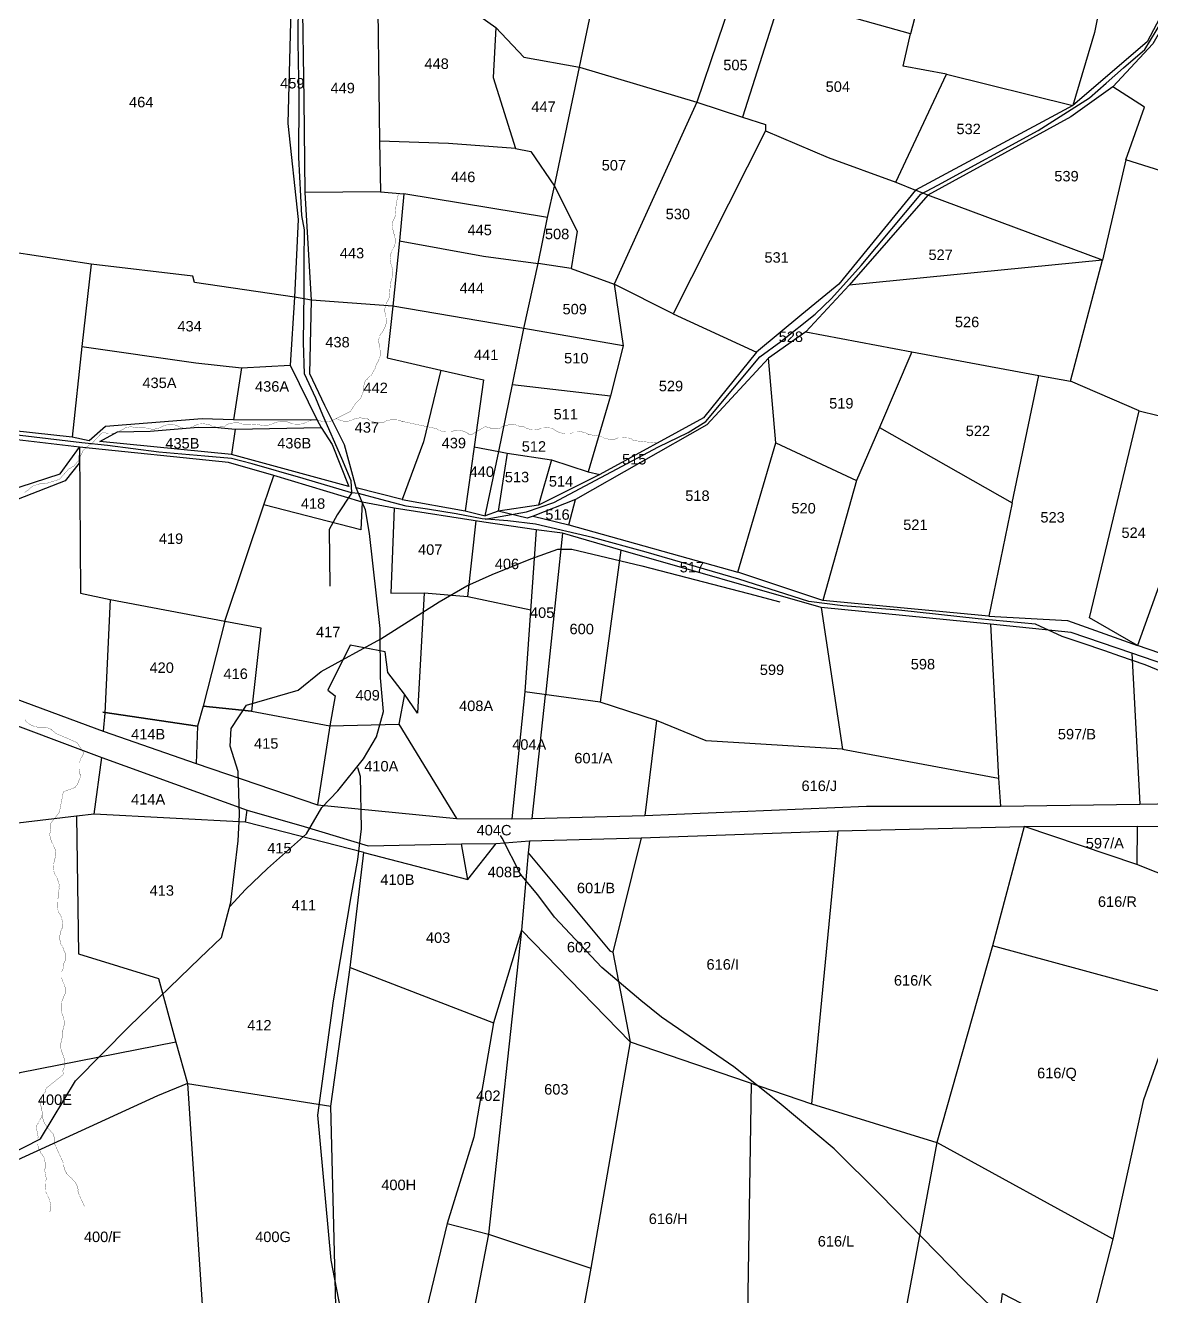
# Model space of a CAD drawing. Header units: inches. Extents: x 617 to 4497, y -923 to 1824.
# Drawn here: x 2661.3 to 3092.5, y 465.8 to 952.4 of the extents above; entities that cross this region are included whole.
import ezdxf
from ezdxf.enums import TextEntityAlignment as Align

# ---------------------------------------------------------------- set-up
doc = ezdxf.new("R2010")
doc.units = ezdxf.units.IN
doc.header["$LTSCALE"] = 15
doc.header["$MEASUREMENT"] = 0
for name, color, linetype in [('PLOT', 7, 'Continuous'), ('PLOT NO', 7, 'Continuous'), ('ROAD', 50, 'Continuous'), ('STREAM', 130, 'SL')]:
    doc.layers.add(name, color=color, linetype=linetype)
doc.styles.get("Standard").update_dxf_attribs({"font": 'arial.ttf'})
doc.linetypes.add('SL', pattern='A,8e-06,[1,streme line,S=0.066667,R=0,X=0,Y=0],-0.839413', length=0.839421)

msp = doc.modelspace()

# ---------------------------------------------------------------- linework, layer by layer
at = {"layer": 'PLOT'}
for points in [[(2924.8, 1096.2), (2923.31, 1030.38), (2916.62, 988.22), (2904.99, 991.53), (2901.21, 988.34), (2900.26, 978.43), (2933.95, 969.07), (2918.43, 922.95), (2886.7, 853.29), (2890.22, 829.69), (2885.28, 810.62), (2876.73, 781.45), (2881.23, 780.53), (2857.8, 768.8), (2842.27, 766.4), (2837.38, 764.7)], [(2805.62, 770.9), (2829.62, 766.51), (2837.38, 764.7), (2842.59, 789.28), (2847.83, 814.98), (2852.14, 836.33), (2857.64, 861.29), (2861.2, 878.82), (2863.92, 890.8), (2873.44, 936.36), (2885.75, 994.93), (2889.53, 1012.01), (2894.05, 1033.45), (2905.41, 1088.84)], [(3091.95, 1072.88), (3090.23, 1049.87), (3079.29, 992.68), (3070.65, 949.71), (3062.3, 921.69), (3002.07, 889.28), (2972.77, 853.29), (2958.57, 841.74), (2941.16, 827.25)], [(3021.16, 1058.31), (3020.78, 1051.67), (3018.48, 1020.65), (3014.06, 1002.8), (3000.18, 949.23), (2974.19, 956.5), (2950.82, 964.28), (2935.88, 917.3), (2944.71, 914.52), (2944.68, 912.02), (2909.32, 841.97), (2886.7, 853.29)], [(2856.59, 1048.14), (2855.9, 1043.04), (2848.14, 1029.58), (2830, 1010.59), (2826.83, 984.37), (2834.38, 956.53), (2841.36, 951.55), (2852.12, 940.18), (2873.44, 936.36)], [(2763.8, 1003.55), (2763.28, 973.23), (2761.85, 914.84), (2765.74, 878.04), (2764.36, 848.4), (2726.07, 853.94), (2725.45, 856.4), (2686.46, 860.95), (2656.28, 865.62), (2624.79, 873.88), (2606.07, 880.85), (2610.69, 915.47), (2621.2, 937.26), (2635.67, 947.05), (2642.35, 962.78), (2657.54, 974.56), (2665.54, 988.73), (2669.04, 1003.71), (2626.62, 1016.63), (2628.17, 1042.83)], [(2770.81, 847.21), (2768.45, 888.49), (2768.09, 923.99), (2767.35, 966.07), (2769.28, 1018.07), (2747.58, 1020.09), (2740.89, 1025.94), (2770.25, 1025.01), (2769.28, 1018.07)], [(2790.54, 1020.86), (2790.58, 1015.7), (2797.44, 1014.89), (2796.03, 978.33), (2796.86, 908.1), (2797.26, 888.7), (2806.23, 887.91), (2804.58, 869.95), (2801.94, 844.91), (2799.83, 825.1), (2820.4, 820.38), (2813.72, 792.93), (2805.62, 770.9), (2787.95, 775.37)], [(3014.06, 1002.8), (3079.29, 992.68), (3088.48, 991.41), (3113.32, 984.11), (3102.7, 968.66), (3090.76, 946.08), (3062.3, 921.69)], [(3116.81, 983.21), (3106.23, 968.55), (3093.02, 945.35), (3077.68, 928.89), (3061.54, 917.39), (3006.84, 887.46), (3002.07, 889.28)], [(2841.36, 951.55), (2840.39, 932.51), (2848.94, 905.24), (2823.25, 907.25), (2796.86, 908.1)], [(2994.61, 892.39), (3013.99, 933.7), (2997.34, 936.76), (3000.18, 949.23)], [(2873.44, 936.36), (2918.43, 922.95)], [(3013.99, 933.7), (3062.3, 921.69)], [(3151.88, 931.24), (3147.35, 911.99), (3141.11, 882.56), (3082.61, 900.99), (3089.71, 921.07), (3077.68, 928.89)], [(2918.43, 922.95), (2935.88, 917.3)], [(2944.68, 912.02), (2968.68, 901.85), (2994.61, 892.39), (3002.07, 889.28)], [(2848.94, 905.24), (2854.87, 904.15), (2863.92, 890.8)], [(3082.61, 900.99), (3073.65, 862.53), (3006.84, 887.46)], [(2863.92, 890.8), (2872.5, 873.6), (2870.32, 859.35), (2857.64, 861.29)], [(2797.26, 888.7), (2768.45, 888.49)], [(2861.2, 878.82), (2806.23, 887.91)], [(3006.84, 887.46), (2976.71, 852.96), (2960.07, 835.04), (2945.86, 825.07), (2922.18, 799.45), (2871.97, 770.89), (2855.71, 764.52), (2853.46, 763.79), (2842.27, 766.4)], [(2804.58, 869.95), (2836.68, 864.03), (2857.64, 861.29)], [(2960.07, 835.04), (3000.74, 827.47), (3049.35, 818.43), (3061.45, 816.21), (3073.65, 862.53)], [(3073.65, 862.53), (2976.71, 852.96)], [(2764.36, 848.4), (2762.65, 822.39), (2773.04, 801.32), (2741.02, 801.35), (2728.98, 801.81), (2691.98, 798.86), (2685.76, 793.43), (2679.17, 794.74), (2648.67, 798.07), (2608.5, 807.18), (2577.83, 814.25), (2562.33, 820.39), (2549.96, 824.99), (2528.91, 840.64), (2497.17, 850.69), (2455.85, 857.75)], [(2686.46, 860.95), (2682.89, 829.53), (2679.17, 794.74)], [(2870.32, 859.35), (2886.7, 853.29)], [(2682, 790.95), (2681.84, 784.87), (2676.52, 778.01), (2585.86, 742.69), (2547, 750.61), (2517.54, 782.23), (2503.13, 797.97), (2483.13, 817.27), (2445.25, 855.73), (2451.79, 854.53)], [(2682, 790.95), (2644.99, 795.26), (2607.39, 803.09), (2576.09, 809.57), (2552.73, 819.13), (2527.17, 836.26), (2495.02, 847.68), (2451.79, 854.53), (2490.04, 816.28), (2521.13, 785.26), (2551.25, 752.75), (2587.17, 746.05), (2630.23, 765.06), (2638.42, 769), (2674.57, 780.77), (2682, 790.95)], [(2790.3, 769.87), (2787.95, 775.37), (2783.49, 791.81), (2775.91, 806.95), (2770.15, 819.06), (2770.81, 847.21), (2764.36, 848.4)], [(2852.14, 836.33), (2801.94, 844.91), (2770.81, 847.21)], [(2909.32, 841.97), (2941.16, 827.25), (2920.91, 802.13), (2881.23, 780.53)], [(2890.22, 829.69), (2852.14, 836.33)], [(2682.89, 829.53), (2726.57, 823.18), (2744.05, 821.37), (2762.65, 822.39)], [(3000.74, 827.47), (2988.29, 798.5), (2979.56, 778.24), (2966.67, 732.23), (2934.12, 743.1)], [(2869.35, 761.15), (2934.12, 743.1), (2948.63, 792.59), (2945.86, 825.07)], [(2744.05, 821.37), (2741.02, 801.35)], [(2820.4, 820.38), (2836.66, 816.69), (2833.18, 791.09), (2829.62, 766.51)], [(2988.29, 798.5), (3039.15, 769.61), (3049.35, 818.43)], [(2847.83, 814.98), (2885.28, 810.62)], [(3030.18, 726.2), (3060.34, 724.58), (3087.06, 715), (3068.66, 725.57), (3087.69, 804.83), (3061.45, 816.21)], [(3087.69, 804.83), (3116.86, 797.75), (3087.06, 715)], [(2384.3, 798.1), (2449.69, 771.41), (2513.77, 747.8), (2691.11, 682.24), (2726.68, 669.8), (2773.18, 654.01), (2826.36, 648.76), (2847.6, 648.69), (2855.36, 648.85), (2898.47, 649.99), (2983.34, 653.48), (3034.64, 653.48), (3087.94, 654.24), (3148.78, 655.48), (3166.65, 655.3), (3176.36, 654.93), (3214.91, 654.12), (3233.83, 645.75)], [(2773.04, 801.32), (2774.49, 798.48), (2778.77, 791.92), (2785.2, 775.87), (2740.28, 788.14), (2689.78, 793.16), (2696.57, 796.76), (2709.03, 797.11), (2727.5, 798.58), (2734.94, 798.41), (2741.67, 797.88), (2740.28, 788.14)], [(2741.67, 797.88), (2774.49, 798.48)], [(3116.86, 797.75), (3108.27, 707.74), (3087.06, 715)], [(2856.9, 759.35), (2836.77, 762.19), (2802.48, 767.58), (2790.3, 769.87), (2756.44, 780.04), (2739.02, 785.09), (2682, 790.95), (2682.36, 735.1), (2693.77, 732.62), (2691.74, 689.11), (2691.11, 682.24)], [(2833.18, 791.09), (2842.59, 789.28)], [(2845.72, 788.63), (2842.27, 766.4)], [(2842.59, 789.28), (2845.72, 788.63), (2862.73, 786.04), (2876.73, 781.45)], [(2948.63, 792.59), (2979.56, 778.24)], [(2395.88, 784.64), (2444.3, 763.79), (2511.31, 739.38), (2690.58, 672.15), (2746.19, 651.98), (2768.1, 645.72), (2792.49, 638.34), (2828.3, 639.14), (2841.61, 639.2), (2854.37, 640.28), (2897.08, 641.44), (2972.39, 644.12), (3043.65, 645.75), (3087.01, 645.82), (3148.38, 645.4), (3167.29, 645.35), (3233.83, 645.75), (3277.98, 625.42)], [(2862.73, 786.04), (2857.8, 768.8)], [(2693.77, 732.62), (2737.71, 724.28), (2752.65, 768.82), (2756.44, 780.04)], [(2790.3, 769.87), (2789.69, 759.32), (2752.65, 768.82)], [(2855.71, 764.52), (2869.35, 761.15), (2871.97, 770.89)], [(3039.15, 769.61), (3030.18, 726.2), (2966.67, 732.23)], [(2802.48, 767.58), (2801.18, 735.03), (2814, 735.16), (2830.69, 733.8), (2854.8, 728.64)], [(2830.69, 733.8), (2833.83, 762.7)], [(2867, 758.02), (2856.9, 759.35), (2852.48, 697.34)], [(2889.28, 751.54), (2867, 758.02), (2860.48, 696.05)], [(2965.96, 729.61), (2889.28, 751.54), (2881.41, 693.27)], [(2814, 735.16), (2811.47, 689.08), (2806.43, 696.36), (2804.31, 684.94)], [(3030.82, 723.15), (2965.96, 729.61), (2974.16, 675.31), (3033.93, 664.22)], [(2737.71, 724.28), (2729.35, 691.76), (2727.14, 684.16), (2690.95, 689.55)], [(2737.71, 724.28), (2751.47, 721.78), (2747.93, 689.87), (2729.35, 691.76)], [(3150.27, 684.11), (3106.49, 704.75), (3084.95, 712.15), (3061.64, 719.96), (3030.82, 723.15), (3033.93, 664.22), (3034.64, 653.48)], [(2806.43, 696.36), (2800.03, 704.71), (2799.01, 712.59), (2785.59, 715.15), (2777.08, 697.98), (2779.86, 695.75), (2777.85, 684.22)], [(3084.95, 712.15), (3087.94, 654.24)], [(2974.16, 675.31), (2921.96, 678.58), (2902.99, 686.25), (2881.41, 693.27), (2852.48, 697.34), (2847.6, 648.69)], [(2855.36, 648.85), (2860.48, 696.05)], [(2729.35, 691.76), (2747.93, 689.87), (2777.85, 684.22), (2773.18, 654.01)], [(2687.59, 650.4), (2680.9, 649.66), (2619.77, 642.43), (2568.99, 643.15), (2486.23, 661.88), (2448.04, 690.15)], [(2690.95, 689.55), (2727.14, 684.16), (2726.68, 669.8)], [(2902.99, 686.25), (2898.47, 649.99)], [(2777.85, 684.22), (2804.31, 684.94), (2826.36, 648.76)], [(2745.53, 647.38), (2687.59, 650.4), (2690.58, 672.15)], [(2680.9, 649.66), (2681.62, 597.04), (2712.21, 587.56), (2718.86, 563.24), (2723.34, 547.42), (2711.88, 542.58), (2637.96, 508.77)], [(2790.91, 635.74), (2745.53, 647.38), (2746.19, 651.98)], [(2972.39, 644.12), (2962.23, 539.6), (3010.26, 524.82)], [(3043.65, 645.75), (3031.63, 600), (3010.26, 524.82), (2991.1, 421.76), (3027.62, 407.19), (3035.36, 467.02), (3053.41, 457.67), (3068.21, 450.5), (3077.74, 487.83), (3010.26, 524.82)], [(3144.78, 608.15), (3135.59, 611.87), (3116.41, 619.44), (3086.86, 631.17), (3043.65, 645.75)], [(3087.01, 645.82), (3086.86, 631.17)], [(2803, 411.67), (2781.15, 421.7), (2778.31, 538.69), (2785.6, 591.72), (2790.91, 635.74), (2830.75, 625.45), (2828.3, 639.14)], [(2830.75, 625.45), (2841.61, 639.2)], [(2854.37, 640.28), (2853.82, 635.69), (2885.06, 598.17), (2886.17, 597.62)], [(2897.08, 641.44), (2886.17, 597.62), (2892.8, 563.27), (2962.23, 539.6)], [(2853.82, 635.69), (2851.24, 606.01), (2892.8, 563.27)], [(2851.24, 606.01), (2840.51, 570.64), (2832.95, 526.87), (2822.8, 493.8), (2838.67, 489.67)], [(2851.24, 606.01), (2838.67, 489.67), (2877.74, 476.63)], [(3077.74, 487.83), (3089.49, 541.2), (3103.37, 580.5), (3031.63, 600)], [(2785.6, 591.72), (2840.51, 570.64)], [(2718.86, 563.24), (2659.23, 551.48), (2625.11, 533.64)], [(2892.8, 563.27), (2877.74, 476.63), (2875.14, 462.04), (2863.86, 399.3), (2870.66, 389.84), (2864.24, 367.36), (2941.91, 358.05), (3019.49, 351.68)], [(2723.34, 547.42), (2731.17, 430.01), (2673.58, 439.48)], [(2723.34, 547.42), (2778.31, 538.69)], [(2875.14, 462.04), (2937.71, 442.94), (2939.27, 547.46)], [(2822.8, 493.8), (2803, 411.67), (2822.82, 407.53)], [(2838.67, 489.67), (2822.82, 407.53), (2815.35, 373.05)]]:
    msp.add_lwpolyline(points, dxfattribs=at)
at = {"layer": 'ROAD'}
for points in [[(2786.32, 773.54), (2786.04, 778.12), (2782.51, 786.59), (2775.22, 803.24), (2772.48, 809.71), (2768.21, 819.04), (2767.75, 831), (2767.98, 850.16), (2768.06, 861.89), (2768.21, 874.2), (2767.14, 879.61), (2766, 901.85), (2766.15, 924.61), (2765.7, 946.16), (2766, 979.87)], [(2837.4, 763.44), (2853.2, 766.16), (2863.58, 769.74), (2903.75, 791.07), (2915.08, 796.6), (2921.78, 800.76), (2942.56, 825.46), (2950.53, 831.43), (2963.7, 841.88), (2969.95, 847.85), (2981.28, 860.44), (3004.13, 887.75), (3010.65, 891.28), (3049.01, 912.15), (3068.77, 924.62), (3075.04, 930.31), (3081.76, 936.12), (3089.85, 943.17), (3100.79, 961.05)], [(3120.65, 695.01), (3090.02, 707.56), (3080.34, 710.98), (3074.6, 713.04), (3065.86, 715.86), (3058.31, 718.52), (3048.03, 723.14), (3026.09, 725.26), (2995.71, 728.49), (2974.24, 730.23), (2961.28, 731.84), (2934.52, 740.47), (2898.99, 750.73), (2878.49, 756.4), (2856.64, 761.47), (2846.05, 762.74), (2836.19, 763.51), (2826.28, 765.46), (2815.27, 767.24), (2807.14, 768.42), (2797.4, 770.96), (2788.89, 773.27), (2786.14, 773.45), (2767.62, 778.99), (2748.12, 784.52), (2740.21, 786.61), (2730.05, 787.5), (2712.36, 789.07), (2692.73, 791.52), (2682.89, 792.57), (2651.75, 796.35)], [(2739.63, 615.17), (2745.54, 621.67), (2753.98, 629.68), (2768.93, 642.95), (2774.75, 652.98), (2780.99, 659.39), (2790.8, 671.58), (2795.77, 680.01), (2798.39, 689.79), (2797.31, 702.6), (2797.18, 721.48), (2792.99, 757.84), (2791.51, 767), (2790.26, 769.94)], [(2786.21, 773.38), (2780.7, 765.06), (2777.62, 759.49), (2777.81, 737.77)], [(2642.26, 513.53), (2667.14, 526.19), (2680.48, 548.34), (2701.07, 569.13), (2728.04, 595.28), (2736.4, 603.19), (2740.02, 616.75), (2742.74, 640.26), (2743.29, 650.21), (2742.77, 666.73), (2739.71, 676.51), (2740.15, 683.24), (2746, 692.23), (2765.78, 697.87), (2774.52, 705.03), (2797.39, 717.62), (2819.72, 731.71), (2830.28, 737.9), (2840.06, 742.16), (2854.88, 748.16), (2865.18, 751.95), (2870.55, 751.95), (2897.27, 745.5), (2938.13, 734.9), (2950.16, 731.74)], [(2788.5, 668.3), (2789.49, 665), (2789.82, 644.82), (2788.42, 633.16), (2785.94, 618.91), (2779.18, 578.98), (2773.15, 535.28), (2778.21, 479.76), (2786.86, 435.45)], [(3117.7, 386.02), (3115.72, 388.61), (3098.04, 407.48), (3080.2, 425.91), (3071.75, 436.41), (3060.62, 444.96), (3031.15, 461.91), (3020.77, 471.96), (2988.62, 504.9), (2970.98, 522.36), (2949.85, 539.91), (2932.55, 553.75), (2904.85, 572.69), (2896.94, 579.11), (2882.06, 591.71), (2863.93, 610.98), (2857.5, 619.54), (2850.9, 627.45), (2843.85, 641.31), (2843.25, 642.26)]]:
    msp.add_lwpolyline(points, dxfattribs=at)
at = {"layer": 'STREAM', "color": 4, "lineweight": 0, "const_width": 0.1}
for points in [[(2660.98, 773.58), (2661.85, 774.24), (2662.07, 774.46), (2662.29, 774.46), (2662.94, 775.11), (2663.82, 775.77), (2664.04, 775.99), (2664.69, 776.21), (2666, 776.64), (2666.22, 776.64), (2666.66, 776.86), (2667.54, 776.86), (2667.97, 776.86), (2668.19, 776.86), (2668.63, 776.86), (2674.31, 778.61), (2678.03, 782.76), (2678.68, 782.98), (2679.56, 783.64), (2679.78, 783.64), (2680.21, 784.08), (2681.09, 785.17), (2681.31, 785.39), (2681.53, 785.61), (2681.96, 786.48), (2682.18, 786.92), (2682.18, 787.14), (2682.62, 788.01), (2683.06, 788.88), (2683.06, 789.1), (2683.49, 789.76), (2684.37, 790.63), (2684.59, 790.85), (2684.81, 791.07), (2685.68, 791.73), (2686.12, 791.95), (2686.34, 791.95), (2686.55, 792.16), (2690.49, 796.32), (2691.58, 796.54), (2692.24, 796.32), (2693.11, 796.1), (2693.55, 796.1), (2694.21, 796.1), (2695.52, 796.32), (2695.74, 796.32), (2696.17, 796.54), (2697.05, 796.75), (2697.27, 796.97), (2697.49, 797.19), (2698.36, 797.63), (2699.23, 798.07), (2699.45, 798.29), (2700.11, 798.5), (2701.42, 798.72), (2701.86, 798.72), (2702.08, 798.72), (2703.17, 798.5), (2703.61, 798.5), (2703.82, 798.5), (2704.04, 798.29), (2705.36, 798.5), (2707.1, 798.5), (2707.54, 798.29), (2708.63, 798.07), (2708.85, 798.07), (2709.51, 797.85), (2710.82, 797.85), (2711.26, 798.07), (2711.48, 798.07), (2712.57, 798.29), (2712.79, 798.5), (2713.01, 798.5), (2713.88, 798.94), (2714.97, 799.38), (2715.19, 799.38), (2715.85, 799.6), (2717.16, 799.6), (2717.38, 799.6), (2717.82, 799.6), (2718.69, 799.38), (2719.13, 799.16), (2719.35, 799.16), (2719.78, 798.94), (2720.22, 798.72), (2721.31, 798.5), (2721.53, 798.29), (2722.19, 798.29), (2723.5, 798.29), (2723.72, 798.29), (2724.16, 798.29), (2725.03, 798.72), (2725.47, 798.94), (2725.69, 798.94), (2726.56, 799.38), (2727.44, 799.6), (2727.65, 799.82), (2728.31, 799.82), (2729.62, 800.03), (2730.06, 799.82), (2730.28, 799.82), (2731.37, 799.6), (2731.81, 799.6), (2732.03, 799.38), (2732.24, 799.38), (2732.68, 798.94), (2733.78, 798.72), (2733.99, 798.72), (2734.65, 798.5), (2735.96, 798.72), (2736.4, 798.72), (2736.62, 798.72), (2737.71, 798.94), (2737.93, 799.16), (2738.15, 799.38), (2739.02, 799.82), (2740.11, 800.03), (2740.33, 800.03), (2740.99, 800.25), (2742.3, 800.25), (2742.52, 800.25), (2742.96, 800.25), (2743.83, 800.03), (2744.27, 799.82), (2744.49, 799.82), (2744.92, 799.6), (2746.67, 799.6), (2749.95, 799.82), (2750.39, 799.6), (2751.48, 799.38), (2751.7, 799.38), (2752.36, 799.16), (2753.67, 799.16), (2754.11, 799.38), (2754.32, 799.38), (2755.42, 799.6), (2755.64, 799.82), (2755.85, 799.82), (2756.73, 800.25), (2757.82, 800.47), (2758.04, 800.69), (2758.7, 800.91), (2760.01, 800.91), (2760.23, 800.91), (2760.66, 800.91), (2761.54, 800.69), (2761.98, 800.47), (2762.19, 800.47), (2762.63, 800.25), (2763.07, 800.03), (2763.94, 799.82), (2764.38, 799.82), (2765.04, 799.6), (2766.35, 799.6), (2766.57, 799.82), (2767, 799.82), (2767.88, 800.03), (2768.32, 800.25), (2768.53, 800.25), (2769.41, 800.69), (2770.28, 801.13), (2770.5, 801.13), (2771.16, 801.35), (2772.47, 801.35), (2772.91, 801.35), (2773.13, 801.35), (2774.22, 801.13), (2774.44, 800.91), (2774.87, 800.91), (2775.09, 800.69), (2778.37, 800.91), (2785.81, 804.63), (2787.55, 807.47), (2787.99, 807.9), (2788.65, 808.56), (2788.87, 808.78), (2789.3, 809.22), (2789.96, 810.31), (2789.96, 810.75), (2790.18, 810.96), (2790.61, 812.06), (2790.61, 812.28), (2790.61, 812.71), (2790.61, 813.59), (2790.83, 814.46), (2791.05, 814.9), (2791.05, 815.56), (2791.71, 816.65), (2792.14, 816.87), (2792.14, 817.09), (2793.02, 817.96), (2793.24, 818.18), (2793.46, 818.18), (2793.68, 818.4), (2795.42, 821.46), (2795.64, 822.77), (2796.08, 823.21), (2796.52, 824.08), (2796.52, 824.3), (2796.95, 824.96), (2797.17, 826.27), (2797.17, 826.71), (2797.17, 826.92), (2797.17, 828.02), (2796.95, 828.45), (2796.95, 828.67), (2796.74, 829.55), (2796.74, 830.64), (2796.52, 830.86), (2796.52, 831.51), (2796.74, 832.83), (2796.95, 833.04), (2796.95, 833.48), (2797.39, 834.36), (2797.61, 834.58), (2797.83, 834.79), (2798.05, 835.23), (2798.48, 835.67), (2798.7, 836.54), (2798.92, 836.76), (2799.14, 837.42), (2799.58, 838.73), (2799.36, 838.95), (2799.58, 839.38), (2799.36, 840.48), (2799.36, 840.7), (2799.36, 840.91), (2799.14, 841.79), (2798.92, 842.88), (2798.92, 843.1), (2798.92, 843.76), (2799.14, 845.07), (2799.36, 845.51), (2799.36, 845.72), (2799.8, 846.6), (2800.01, 847.04), (2800.23, 847.25), (2800.45, 847.47), (2800.67, 849), (2801.11, 854.03), (2801.33, 854.47), (2801.55, 855.56), (2801.76, 855.78), (2801.98, 856.44), (2801.98, 857.75), (2801.98, 857.97), (2801.98, 858.4), (2801.76, 859.5), (2801.76, 859.72), (2801.55, 859.93), (2801.33, 860.81), (2801.11, 861.9), (2801.11, 862.12), (2800.89, 862.78), (2801.11, 864.09), (2801.11, 864.53), (2801.11, 864.74), (2801.55, 865.84), (2801.55, 866.06), (2801.76, 866.27), (2801.98, 866.71), (2802.2, 867.15), (2802.64, 868.02), (2802.64, 868.24), (2802.86, 868.9), (2802.86, 870.21), (2802.86, 870.65), (2802.86, 870.86), (2802.64, 871.96), (2802.64, 872.4), (2802.42, 872.61), (2802.2, 873.49), (2801.98, 874.36), (2801.98, 874.58), (2801.76, 875.24), (2801.98, 876.77), (2801.98, 876.99), (2801.98, 877.42), (2802.42, 878.3), (2802.64, 878.52), (2802.64, 878.95), (2802.86, 879.17), (2803.29, 884.2), (2804.17, 888.14)], [(2780.12, 801.78), (2780.56, 801.78), (2781, 801.56), (2782.09, 801.13), (2782.31, 801.13), (2782.96, 800.91), (2784.27, 800.91), (2784.71, 800.91), (2784.93, 800.91), (2786.02, 801.13), (2786.24, 801.35), (2786.46, 801.35), (2787.34, 801.78), (2788.43, 802), (2788.65, 802), (2789.3, 802.22), (2790.61, 802), (2791.05, 802), (2791.27, 802), (2792.36, 801.78), (2792.58, 801.56), (2792.8, 801.35), (2793.24, 801.13), (2793.68, 800.91), (2794.55, 800.69), (2794.99, 800.47), (2795.42, 800.47), (2796.95, 800.25), (2797.17, 800.47), (2797.61, 800.47), (2798.48, 800.47), (2798.92, 800.69), (2799.14, 800.91), (2800.01, 801.13), (2800.89, 801.35), (2801.11, 801.56), (2801.98, 801.56), (2803.29, 801.56), (2803.51, 801.35), (2803.95, 801.35), (2804.82, 801.13), (2805.26, 800.91), (2805.48, 800.91), (2805.7, 800.69), (2806.14, 800.69), (2817.5, 798.29), (2818.6, 798.07), (2819.25, 797.63), (2820.13, 797.19), (2820.35, 797.19), (2821, 796.97), (2822.31, 796.75), (2822.53, 796.75), (2822.97, 796.75), (2823.84, 796.75), (2824.28, 796.75), (2824.5, 796.97), (2825.37, 797.19), (2826.47, 797.19), (2826.69, 797.19), (2827.34, 797.41), (2828.65, 797.19), (2829.09, 796.97), (2829.31, 796.97), (2830.18, 796.54), (2830.62, 796.32), (2830.84, 796.1), (2831.06, 795.88), (2832.37, 795.88), (2837.18, 798.72), (2837.84, 798.72), (2838.27, 798.5), (2839.37, 798.29), (2839.58, 798.07), (2840.24, 798.07), (2841.55, 798.07), (2841.99, 798.07), (2842.21, 798.07), (2843.3, 798.29), (2843.52, 798.5), (2843.74, 798.72), (2844.61, 799.16), (2845.49, 799.38), (2845.92, 799.38), (2846.58, 799.6), (2847.89, 799.6), (2848.11, 799.6), (2848.55, 799.6), (2849.42, 799.38), (2849.86, 799.16), (2850.08, 799.16), (2850.3, 798.94), (2851.17, 798.94), (2852.05, 798.94), (2852.48, 798.5), (2853.36, 798.07), (2853.58, 798.07), (2854.23, 797.85), (2855.54, 797.63), (2855.98, 797.63), (2856.2, 797.63), (2857.29, 797.85), (2857.73, 797.85), (2857.95, 797.85), (2858.82, 798.29), (2859.7, 798.29), (2860.13, 798.5), (2860.79, 798.5), (2862.1, 798.29), (2862.32, 798.29), (2862.76, 798.07), (2863.63, 797.85), (2863.85, 797.63), (2864.07, 797.41), (2864.51, 797.19), (2864.94, 796.97), (2865.82, 796.54), (2866.04, 796.54), (2866.69, 796.32), (2868, 796.1), (2868.44, 796.1), (2868.66, 796.1), (2869.75, 796.1), (2870.19, 796.32), (2870.41, 796.32), (2871.28, 796.75), (2872.16, 796.75), (2872.59, 796.75), (2873.25, 796.97), (2874.56, 796.75), (2874.78, 796.54), (2875.22, 796.54), (2876.09, 796.32), (2876.31, 796.1), (2876.75, 795.88), (2876.97, 795.66), (2877.84, 795.66), (2881.78, 795.01), (2882.21, 794.79), (2883.09, 794.35), (2883.31, 794.35), (2883.96, 794.13), (2885.27, 793.91), (2885.71, 793.91), (2885.93, 793.91), (2887.02, 793.91), (2887.24, 794.13), (2887.46, 794.13), (2888.33, 794.57), (2889.43, 794.57), (2889.65, 794.57), (2890.3, 794.79), (2891.61, 794.57), (2892.05, 794.57), (2892.27, 794.35), (2893.36, 794.13), (2893.58, 793.91), (2893.8, 793.69), (2894.24, 793.48), (2897.95, 793.04), (2902.33, 792.6), (2902.98, 792.6)], [(2661.2, 686.57), (2661.41, 686.14), (2661.85, 685.7), (2662.51, 685.26), (2662.73, 685.04), (2663.38, 684.61), (2664.47, 684.17), (2664.91, 683.95), (2665.13, 683.95), (2666.22, 683.73), (2666.44, 683.73), (2666.88, 683.73), (2667.75, 683.73), (2668.85, 683.73), (2669.07, 683.73), (2669.72, 683.51), (2670.81, 683.08), (2671.25, 682.86), (2671.47, 682.64), (2672.34, 681.98), (2672.56, 681.76), (2672.78, 681.55), (2673, 681.33), (2677.15, 679.58), (2681.09, 677.83), (2683.71, 673.89), (2683.49, 673.46), (2683.28, 673.02), (2682.84, 672.15), (2682.62, 671.93), (2682.4, 671.27), (2681.96, 669.96), (2681.96, 669.74), (2681.96, 669.3), (2681.96, 668.21), (2681.96, 667.99), (2681.96, 667.77), (2682.18, 666.9), (2682.18, 665.81), (2682.4, 665.59), (2682.4, 664.93), (2681.96, 663.62), (2681.74, 663.18), (2681.74, 662.96), (2681.31, 662.09), (2681.09, 661.65), (2680.87, 661.43), (2680.65, 661.21), (2680.65, 660.78), (2675.84, 659.03), (2674.31, 651.16), (2671.03, 647), (2671.03, 645.26), (2671.03, 644.82), (2670.81, 643.73), (2670.81, 643.51), (2670.6, 642.85), (2670.81, 641.54), (2670.81, 641.1), (2671.03, 640.88), (2671.25, 640.01), (2671.47, 639.57), (2671.69, 639.35), (2672.13, 638.48), (2672.34, 637.6), (2672.56, 637.39), (2672.78, 636.73), (2673, 635.42), (2672.78, 634.98), (2673, 634.76), (2672.78, 633.67), (2672.56, 633.45), (2672.56, 633.23), (2672.34, 632.79), (2672.34, 632.36), (2672.13, 631.26), (2672.13, 631.05), (2671.91, 630.39), (2672.13, 629.08), (2672.13, 628.64), (2672.34, 628.42), (2672.56, 627.33), (2672.78, 627.11), (2673, 626.89), (2673.44, 626.02), (2673.66, 625.14), (2673.87, 624.92), (2674.09, 624.27), (2674.31, 622.96), (2674.09, 622.52), (2674.31, 622.3), (2674.09, 621.21), (2673.87, 620.77), (2673.87, 620.55), (2673.87, 620.33), (2673.87, 618.58), (2673.87, 618.37), (2673.66, 617.93), (2673.66, 616.84), (2673.44, 616.62), (2673.44, 615.96), (2673.44, 614.65), (2673.66, 614.43), (2673.66, 613.99), (2674.09, 613.12), (2674.09, 612.68), (2674.31, 612.46), (2674.75, 611.81), (2675.19, 610.71), (2675.19, 610.5), (2675.41, 609.84), (2675.62, 608.53), (2675.41, 608.09), (2675.41, 607.87), (2675.41, 606.78), (2675.19, 606.56), (2675.19, 606.34), (2674.97, 605.91), (2674.75, 605.47), (2674.75, 604.37), (2674.53, 604.16), (2674.53, 603.5), (2674.53, 602.19), (2674.75, 601.75), (2674.75, 601.53), (2674.97, 600.44), (2675.19, 600.22), (2675.41, 600), (2675.84, 599.13), (2676.06, 598.25), (2676.28, 598.04), (2676.5, 597.38), (2676.5, 596.07), (2676.5, 595.63), (2676.5, 595.41), (2676.5, 594.32), (2676.28, 593.88), (2676.28, 593.66), (2676.06, 593.44), (2676.06, 593.23), (2676.06, 592.35), (2675.84, 591.91), (2675.62, 590.82), (2675.41, 590.6), (2675.19, 589.95), (2675.19, 588.63), (2675.19, 588.42), (2675.19, 587.98), (2675.41, 586.89), (2675.62, 586.67), (2675.62, 586.45), (2676.06, 585.57), (2676.28, 584.48), (2676.5, 584.26), (2676.5, 583.61), (2676.5, 582.29), (2676.5, 582.08), (2676.5, 581.64), (2676.06, 580.76), (2676.06, 580.33), (2675.84, 580.11), (2675.62, 579.67), (2675.41, 579.23), (2675.19, 578.36), (2675.19, 578.14), (2674.97, 577.49), (2674.97, 576.17), (2674.97, 575.74), (2674.97, 575.3), (2675.19, 574.42), (2675.41, 573.99), (2675.41, 573.77), (2675.84, 572.89), (2676.06, 572.02), (2676.06, 571.8), (2676.28, 571.15), (2676.28, 569.83), (2676.06, 569.4), (2676.06, 569.18), (2675.84, 568.08), (2675.62, 567.87), (2675.62, 567.43), (2675.41, 567.21), (2675.41, 566.34), (2675.41, 564.81), (2675.19, 564.37), (2674.97, 563.28), (2674.97, 563.06), (2674.75, 562.4), (2674.75, 561.09), (2674.75, 560.87), (2674.97, 560.43), (2675.19, 559.56), (2675.41, 559.12), (2675.41, 558.9), (2675.84, 558.03), (2676.06, 557.15), (2676.28, 556.94), (2676.28, 556.28), (2676.5, 554.97), (2676.28, 554.53), (2676.28, 554.31), (2676.06, 553.22), (2676.06, 552.78), (2675.84, 552.56), (2675.62, 552.34), (2675.84, 550.81), (2669.28, 545.57), (2668.85, 544.04), (2668.41, 543.6), (2667.97, 542.73), (2667.75, 542.51), (2667.54, 541.85), (2667.32, 540.54), (2667.32, 540.32), (2667.1, 539.88), (2667.1, 538.79), (2667.32, 538.57), (2667.32, 538.35), (2667.54, 537.48), (2667.54, 536.39), (2667.54, 536.17), (2667.54, 535.29), (2667.32, 534.2), (2667.1, 533.76), (2666.88, 533.54), (2666.44, 532.67), (2666.22, 532.23), (2666.22, 532.01), (2665.79, 531.8), (2665.57, 530.26), (2666.22, 526.77), (2666, 526.33), (2666, 525.24), (2666, 525.02), (2666, 524.36), (2666.22, 523.05), (2666.22, 522.61), (2666.44, 522.39), (2666.88, 521.52), (2667.1, 521.08), (2667.1, 520.86), (2667.75, 520.21), (2668.19, 519.33), (2668.41, 519.12), (2668.63, 518.46), (2668.85, 517.15), (2668.85, 516.71), (2668.85, 516.49), (2668.85, 515.4), (2668.85, 514.96), (2668.85, 514.74), (2668.63, 514.52), (2669.28, 511.03), (2669.28, 510.59), (2669.07, 509.93), (2669.07, 509.06), (2668.85, 508.84), (2668.85, 507.97), (2669.07, 506.65), (2669.07, 506.44), (2669.07, 506), (2669.5, 505.12), (2669.72, 504.91), (2669.72, 504.47), (2670.16, 503.81), (2670.6, 502.72), (2670.6, 502.5), (2670.81, 501.84), (2671.03, 500.53), (2671.03, 500.31), (2671.03, 499.88), (2670.81, 499), (2670.81, 498.57), (2670.6, 498.35), (2670.6, 497.91), (2670.6, 497.47)], [(2667.32, 537.7), (2667.97, 535.95), (2667.97, 535.29), (2667.97, 534.2), (2667.97, 533.98), (2668.19, 533.33), (2668.63, 532.01), (2668.85, 531.8), (2669.07, 531.58), (2669.5, 530.7), (2669.94, 530.48), (2669.94, 530.26), (2670.6, 529.61), (2671.25, 528.73), (2671.47, 528.52), (2671.91, 528.08), (2672.34, 526.77), (2672.34, 526.55), (2672.56, 526.11), (2672.56, 525.24), (2672.56, 524.8), (2672.56, 524.58), (2672.56, 524.14), (2673.44, 522.18), (2675.84, 516.93), (2675.84, 516.27), (2676.06, 515.4), (2676.28, 515.18), (2676.28, 514.52), (2676.94, 513.21), (2677.15, 512.99), (2677.15, 512.78), (2678.03, 511.9), (2678.25, 511.68), (2678.47, 511.46), (2679.12, 511.03), (2679.78, 510.15), (2680, 509.93), (2680.43, 509.5), (2681.09, 508.18), (2681.09, 507.97), (2681.31, 507.53), (2681.53, 506.65), (2681.31, 506.22), (2681.53, 506), (2681.53, 505.56), (2683.93, 500.31)]]:
    msp.add_lwpolyline(points, dxfattribs=at)

# ---------------------------------------------------------------- texts
at = {"layer": 'PLOT NO'}
for s, p in [('448', (2818.76, 937.74)), ('505', (2933.17, 937.22)), ('459', (2763.5, 930.25)), ('449', (2782.79, 928.41)), ('504', (2972.36, 928.96)), ('464', (2705.67, 923.03)), ('447', (2859.68, 921.27)), ('532', (3022.44, 912.76)), ('507', (2886.62, 898.86)), ('446', (2828.92, 894.39)), ('539', (3059.91, 894.68)), ('530', (2911.1, 880.2)), ('445', (2835.24, 874.08)), ('508', (2864.88, 872.55)), ('443', (2786.35, 865.23)), ('527', (3011.73, 864.6)), ('531', (2948.93, 863.56)), ('444', (2832.22, 851.86)), ('509', (2871.62, 843.79)), ('434', (2724.18, 837.24)), ('526', (3021.84, 838.86)), ('438', (2780.81, 831.14)), ('528', (2954.37, 833.21)), ('441', (2837.7, 826.27)), ('510', (2872.22, 825.01)), ('435A', (2712.65, 815.57)), ('436A', (2755.76, 814.2)), ('442', (2795.41, 813.65)), ('529', (2908.48, 814.35)), ('519', (2973.7, 807.72)), ('511', (2868.19, 803.56)), ('437', (2792.05, 798.5)), ('522', (3025.98, 797.18)), ('435B', (2721.41, 792.42)), ('436B', (2764.23, 792.46)), ('439', (2825.34, 792.52)), ('512', (2856, 791.23)), ('515', (2894.41, 786.32)), ('440', (2836.05, 781.55)), ('513', (2849.52, 779.5)), ('514', (2866.38, 777.85)), ('518', (2918.61, 772.37)), ('418', (2771.43, 769.36)), ('520', (2959.25, 767.56)), ('516', (2865.03, 765.16)), ('523', (3054.58, 764.1)), ('521', (3002.05, 761.24)), ('524', (3085.62, 758.19)), ('419', (2717.06, 755.91)), ('407', (2816.31, 751.73)), ('406', (2845.69, 746.25)), ('517', (2916.5, 745)), ('405', (2859.15, 727.59)), ('417', (2777.24, 720.18)), ('600', (2874.3, 721.34)), ('420', (2713.49, 706.53)), ('416', (2741.81, 704.21)), ('599', (2947.15, 705.73)), ('598', (3004.94, 707.88)), ('409', (2792.35, 695.98)), ('408A', (2833.88, 691.92)), ('414B', (2708.32, 681.07)), ('597/B', (3063.9, 681.09)), ('415', (2753.52, 677.54)), ('404A', (2854.21, 677.12)), ('601/A', (2878.77, 671.9)), ('410A', (2797.57, 668.82)), ('616/J', (2965.29, 661.31)), ('414A', (2708.32, 656.12)), ('404C', (2840.74, 644.33)), ('415', (2758.57, 637.47)), ('597/A', (3074.6, 639.34)), ('408B', (2844.82, 628.31)), ('413', (2713.53, 621.24)), ('410B', (2803.74, 625.38)), ('601/B', (2879.77, 622.2)), ('616/R', (3079.4, 616.97)), ('411', (2767.91, 615.6)), ('403', (2819.32, 603.18)), ('602', (2873.3, 599.54)), ('616/I', (2928.29, 592.94)), ('616/K', (3001.14, 586.83)), ('412', (2750.88, 569.66)), ('616/Q', (3056.26, 551.36)), ('603', (2864.59, 545.12)), ('400E', (2672.6, 541.16)), ('402', (2838.55, 542.69)), ('400H', (2804.24, 508.55)), ('616/H', (2907.42, 495.58)), ('400/F', (2690.85, 488.66)), ('400G', (2756.12, 488.66)), ('616/L', (2971.66, 486.96))]:
    msp.add_text(s, height=4, dxfattribs=at).set_placement(p, align=Align.MIDDLE_CENTER)

doc.saveas('drawing.dxf')
